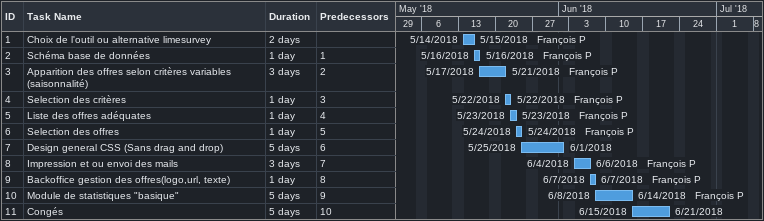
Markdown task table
| ID | Task | Duration | Start | Finish | Predecessors | Resources |
|---|---|---|---|---|---|---|
| 1 | Choix de l'outil ou alternative limesurvey | 2d | 2018-05-14 | 2018-05-15 |  | François P |
| 2 | Schéma base de données | 1d | 2018-05-16 | 2018-05-16 | 1 | François P |
| 3 | Apparition des offres selon critères variables (saisonnalité) | 3d | 2018-05-17 | 2018-05-21 | 2 | François P |
| 4 | Selection des critères | 1d | 2018-05-22 | 2018-05-22 | 3 | François P |
| 5 | Liste des offres adéquates | 1d | 2018-05-23 | 2018-05-23 | 4 | François P |
| 6 | Selection des offres | 1d | 2018-05-24 | 2018-05-24 | 5 | François P |
| 7 | Design general CSS (Sans drag and drop) | 5d | 2018-05-25 | 2018-06-01 | 6 |  |
| 8 | Impression et ou envoi des mails | 3d | 2018-06-04 | 2018-06-06 | 7 | François P |
| 9 | Backoffice gestion des offres(logo,url, texte) | 1d | 2018-06-07 | 2018-06-07 | 8 | François P |
| 10 | Module de statistiques "basique" | 5d | 2018-06-08 | 2018-06-14 | 9 | François P |
| 11 | Congés | 5d | 2018-06-15 | 2018-06-21 | 10 |  |
